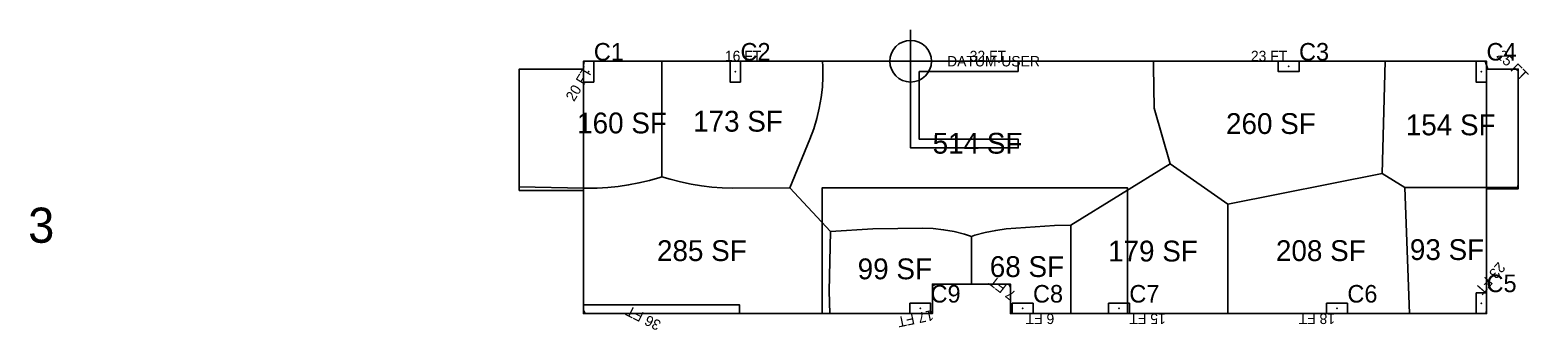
# Model space of a CAD drawing. Header units: metres. Extents: x 6 to 1763, y -17 to 8969.
# Drawn here: x 27 to 1754, y 1903 to 2249 of the extents above; entities that cross this region are included whole.
import ezdxf
from ezdxf.enums import TextEntityAlignment as Align

# ---------------------------------------------------------------- set-up
doc = ezdxf.new("R2010")
doc.units = ezdxf.units.M
for name, color, linetype in [('ADDITIONAL-LOAD', 3, 'Continuous'), ('BOUNDARY', 5, 'Continuous'), ('COL', 6, 'Continuous'), ('COL-LABEL', 2, 'Continuous'), ('FLOOR_5_AREA_LABELS', 3, 'Continuous'), ('FLOOR_5_BOUNDARY', 5, 'Continuous'), ('FLOOR_5_COLUMNS', 7, 'Continuous'), ('FLOOR_5_DATUM', 4, 'Continuous'), ('FLOOR_5_FASCADE_COLUMNS', 30, 'Continuous'), ('FLOOR_5_FASCADE_WALLS', 4, 'Continuous'), ('FLOOR_5_LARGE_TRIBUTARY', 6, 'Continuous'), ('FLOOR_5_TRIBUTARY_COL_0', 2, 'Continuous'), ('FLOOR_5_TRIBUTARY_COL_1', 2, 'Continuous'), ('FLOOR_5_TRIBUTARY_COL_2', 2, 'Continuous'), ('FLOOR_5_TRIBUTARY_COL_3', 2, 'Continuous'), ('FLOOR_5_TRIBUTARY_COL_4', 2, 'Continuous'), ('FLOOR_5_TRIBUTARY_COL_5', 2, 'Continuous'), ('FLOOR_5_TRIBUTARY_COL_6', 2, 'Continuous'), ('FLOOR_5_TRIBUTARY_COL_7', 2, 'Continuous'), ('FLOOR_5_TRIBUTARY_COL_8', 2, 'Continuous'), ('FLOOR_5_WALL_TRIBUTARY_4', 1, 'Continuous'), ('FLOOR_5_WALL_TRIBUTARY_5', 1, 'Continuous'), ('STORY', 1, 'Continuous'), ('WALL', 4, 'Continuous')]:
    doc.layers.add(name, color=color, linetype=linetype)

msp = doc.modelspace()

# ---------------------------------------------------------------- linework, layer by layer
at = {"layer": 'ADDITIONAL-LOAD'}
for points in [[(590.8, 2203.8), (664.8, 2203.8), (664.8, 2063.8), (590.8, 2063.8)], [(1705.3, 2065.8), (1741.8, 2065.8), (1741.8, 2203.8), (1705.3, 2203.8)], [(939.8, 2066.8), (1291.8, 2066.8), (1291.8, 1921.8), (1156.8, 1921.8), (1156.8, 1955.8), (1066.9, 1955.8), (1066.9, 1921.8), (939.8, 1921.8)]]:
    msp.add_lwpolyline(points, close=True, dxfattribs=at)
at = {"layer": 'BOUNDARY'}
msp.add_lwpolyline([(664.8, 2212.8), (1531.5, 2212.8), (1705.3, 2212.8), (1705.3, 2073.6), (1705.3, 1921.8), (1291.8, 1921.8), (1291.8, 2066.8), (939.8, 2066.8), (939.8, 1921.8), (664.8, 1921.8)], close=True, dxfattribs=at)
at = {"layer": 'COL'}
for points in [[(664.8, 2212.8), (676.8, 2212.8), (676.8, 2188.8), (664.8, 2188.8)], [(833.8, 2212.8), (845.8, 2212.8), (845.8, 2188.8), (833.8, 2188.8)], [(1465.3, 2212.8), (1489.3, 2212.8), (1489.3, 2200.8), (1465.3, 2200.8)], [(1693.3, 2212.8), (1705.3, 2212.8), (1705.3, 2188.8), (1693.3, 2188.8)], [(1693.3, 1945.8), (1705.3, 1945.8), (1705.3, 1921.8), (1693.3, 1921.8)], [(1040.8, 1933.8), (1064.8, 1933.8), (1064.8, 1921.8), (1040.8, 1921.8)], [(1158.8, 1933.8), (1182.8, 1933.8), (1182.8, 1921.8), (1158.8, 1921.8)], [(1269.8, 1933.8), (1293.8, 1933.8), (1293.8, 1921.8), (1269.8, 1921.8)], [(1521, 1933.8), (1545, 1933.8), (1545, 1921.8), (1521, 1921.8)]]:
    msp.add_lwpolyline(points, close=True, dxfattribs=at)
at = {"layer": 'FLOOR_5_BOUNDARY'}
for points in [[(1156.8, 1921.8), (1156.8, 1955.8), (1066.9, 1955.8), (1066.9, 1921.8), (939.8, 1921.8), (939.8, 1921.8), (664.8, 1921.8), (664.8, 2212.8), (1531.5, 2212.8), (1705.3, 2212.8), (1705.3, 2203.8), (1741.8, 2203.8), (1741.8, 2065.8), (1705.3, 2065.8), (1705.3, 1921.8), (1291.8, 1921.8), (1291.8, 1921.8), (1291.8, 1921.8), (1156.8, 1921.8)], [(664.8, 2063.8), (590.8, 2063.8), (590.8, 2203.8), (664.8, 2203.8), (664.8, 2063.8)], [(939.8, 2066.8), (939.8, 2066.8), (1291.8, 2066.8), (939.8, 2066.8)]]:
    msp.add_lwpolyline(points, close=True, dxfattribs=at)
at = {"layer": 'FLOOR_5_COLUMNS'}
for p in [(670.8, 2200.8), (839.8, 2200.8), (1477.3, 2206.8), (1699.3, 2200.8), (1052.8, 1927.8), (1170.8, 1927.8), (1281.8, 1927.8), (1533, 1927.8), (1699.3, 1933.8)]:
    msp.add_point(p, dxfattribs=at)
at = {"layer": 'FLOOR_5_DATUM'}
for p, q in [((1041.8, 2176.8), (1041.8, 2248.8)), ((1005.8, 2212.8), (1077.8, 2212.8))]:
    msp.add_line(p, q, dxfattribs=at)
msp.add_circle((1041.8, 2212.8), 24, dxfattribs=at)
at = {"layer": 'FLOOR_5_FASCADE_COLUMNS'}
for points in [[(664.8, 2063.8), (664.8, 2069.8), (664.8, 2075.8), (664.8, 2081.8), (664.8, 2087.8), (664.8, 2093.8), (664.8, 2099.8), (664.8, 2105.8), (664.8, 2111.8), (664.8, 2117.8), (664.8, 2123.8), (664.8, 2129.8), (664.8, 2135.8), (664.8, 2141.8), (664.8, 2147.8), (664.8, 2153.8), (664.8, 2159.8), (664.8, 2165.8), (664.8, 2171.8), (664.8, 2177.8), (664.8, 2183.8), (664.8, 2189.8), (664.8, 2195.8), (664.8, 2201.8), (664.8, 2207.8), (665.8, 2212.8), (671.8, 2212.8), (677.8, 2212.8), (683.8, 2212.8), (689.8, 2212.8), (695.8, 2212.8), (701.8, 2212.8), (707.8, 2212.8), (713.8, 2212.8), (719.8, 2212.8), (725.8, 2212.8), (731.8, 2212.8), (737.8, 2212.8), (743.8, 2212.8), (749.8, 2212.8), (755.8, 2212.8)], [(755.8, 2212.8), (761.8, 2212.8), (767.8, 2212.8), (773.8, 2212.8), (779.8, 2212.8), (785.8, 2212.8), (791.8, 2212.8), (797.8, 2212.8), (803.8, 2212.8), (809.8, 2212.8), (815.8, 2212.8), (821.8, 2212.8), (827.8, 2212.8), (833.8, 2212.8), (839.8, 2212.8), (845.8, 2212.8), (851.8, 2212.8), (857.8, 2212.8), (863.8, 2212.8), (869.8, 2212.8), (875.8, 2212.8), (881.8, 2212.8), (887.8, 2212.8), (893.8, 2212.8), (899.8, 2212.8), (905.8, 2212.8), (911.8, 2212.8), (917.8, 2212.8), (923.8, 2212.8), (929.8, 2212.8), (935.8, 2212.8), (941.8, 2212.8)], [(1319.8, 2212.8), (1325.8, 2212.8), (1331.8, 2212.8), (1337.8, 2212.8), (1343.8, 2212.8), (1349.8, 2212.8), (1355.8, 2212.8), (1361.8, 2212.8), (1367.8, 2212.8), (1373.8, 2212.8), (1379.8, 2212.8), (1385.8, 2212.8), (1391.8, 2212.8), (1397.8, 2212.8), (1403.8, 2212.8), (1409.8, 2212.8), (1415.8, 2212.8), (1421.8, 2212.8), (1427.8, 2212.8), (1433.8, 2212.8), (1439.8, 2212.8), (1445.8, 2212.8), (1451.8, 2212.8), (1457.8, 2212.8), (1463.8, 2212.8), (1469.8, 2212.8), (1475.8, 2212.8), (1481.8, 2212.8), (1487.8, 2212.8), (1493.8, 2212.8), (1499.8, 2212.8), (1505.8, 2212.8), (1511.8, 2212.8), (1517.8, 2212.8), (1523.8, 2212.8), (1529.8, 2212.8), (1535.8, 2212.8), (1541.8, 2212.8), (1547.8, 2212.8), (1553.8, 2212.8), (1559.8, 2212.8), (1565.8, 2212.8), (1571.8, 2212.8), (1577.8, 2212.8), (1583.8, 2212.8), (1589.8, 2212.8)], [(1589.8, 2212.8), (1595.8, 2212.8), (1601.8, 2212.8), (1607.8, 2212.8), (1613.8, 2212.8), (1619.8, 2212.8), (1625.8, 2212.8), (1631.8, 2212.8), (1637.8, 2212.8), (1643.8, 2212.8), (1649.8, 2212.8), (1655.8, 2212.8), (1661.8, 2212.8), (1667.8, 2212.8), (1673.8, 2212.8), (1679.8, 2212.8), (1685.8, 2212.8), (1691.8, 2212.8), (1697.8, 2212.8), (1703.8, 2212.8), (1705.3, 2208.3), (1706.8, 2203.8), (1712.8, 2203.8), (1718.8, 2203.8), (1724.8, 2203.8), (1730.8, 2203.8), (1736.8, 2203.8), (1741.8, 2202.8), (1741.8, 2196.8), (1741.8, 2190.8), (1741.8, 2184.8), (1741.8, 2178.8), (1741.8, 2172.8), (1741.8, 2166.8), (1741.8, 2160.8), (1741.8, 2154.8), (1741.8, 2148.8), (1741.8, 2142.8), (1741.8, 2136.8), (1741.8, 2130.8), (1741.8, 2124.8), (1741.8, 2118.8), (1741.8, 2112.8), (1741.8, 2106.8), (1741.8, 2100.8), (1741.8, 2094.8), (1741.8, 2088.8), (1741.8, 2082.8), (1741.8, 2076.8), (1741.8, 2070.8), (1740.8, 2065.8)], [(1740.8, 2065.8), (1734.8, 2065.8), (1728.8, 2065.8), (1722.8, 2065.8), (1716.8, 2065.8), (1710.8, 2065.8), (1705.3, 2065.3), (1705.3, 2059.3), (1705.3, 2053.3), (1705.3, 2047.3), (1705.3, 2041.3), (1705.3, 2035.3), (1705.3, 2029.3), (1705.3, 2023.3), (1705.3, 2017.3), (1705.3, 2011.3), (1705.3, 2005.3), (1705.3, 1999.3), (1705.3, 1993.3), (1705.3, 1987.3), (1705.3, 1981.3), (1705.3, 1975.3), (1705.3, 1969.3), (1705.3, 1963.3), (1705.3, 1957.3), (1705.3, 1951.3), (1705.3, 1945.3), (1705.3, 1939.3), (1705.3, 1933.3), (1705.3, 1927.3), (1704.8, 1921.8), (1698.8, 1921.8), (1692.8, 1921.8), (1686.8, 1921.8), (1680.8, 1921.8), (1674.8, 1921.8), (1668.8, 1921.8), (1662.8, 1921.8), (1656.8, 1921.8), (1650.8, 1921.8), (1644.8, 1921.8), (1638.8, 1921.8), (1632.8, 1921.8), (1626.8, 1921.8), (1620.8, 1921.8), (1614.8, 1921.8)], [(1112.8, 1955.8), (1106.8, 1955.8), (1100.8, 1955.8), (1094.8, 1955.8), (1088.8, 1955.8), (1082.8, 1955.8), (1076.8, 1955.8), (1070.8, 1955.8), (1066.9, 1953.8), (1066.9, 1947.8), (1066.9, 1941.8), (1066.9, 1935.8), (1066.9, 1929.8), (1066.9, 1923.8), (1062.8, 1921.8), (1056.8, 1921.8), (1050.8, 1921.8), (1044.8, 1921.8), (1038.8, 1921.8), (1032.8, 1921.8), (1026.8, 1921.8), (1020.8, 1921.8), (1014.8, 1921.8), (1008.8, 1921.8), (1002.8, 1921.8), (996.8, 1921.8), (990.8, 1921.8), (984.8, 1921.8), (978.8, 1921.8), (972.8, 1921.8), (966.8, 1921.8), (960.8, 1921.8), (954.8, 1921.8), (948.8, 1921.8)], [(1156.8, 1921.8), (1156.8, 1927.8), (1156.8, 1933.8), (1156.8, 1939.8), (1156.8, 1945.8), (1156.8, 1951.8), (1154.8, 1955.8), (1148.8, 1955.8), (1142.8, 1955.8), (1136.8, 1955.8), (1130.8, 1955.8), (1124.8, 1955.8), (1118.8, 1955.8), (1112.8, 1955.8)], [(1224.8, 1921.8), (1218.8, 1921.8), (1212.8, 1921.8), (1206.8, 1921.8), (1200.8, 1921.8), (1194.8, 1921.8), (1188.8, 1921.8), (1182.8, 1921.8), (1176.8, 1921.8), (1170.8, 1921.8), (1164.8, 1921.8), (1158.8, 1921.8), (1156.8, 1921.8)], [(1404.8, 1921.8), (1398.8, 1921.8), (1392.8, 1921.8), (1386.8, 1921.8), (1380.8, 1921.8), (1374.8, 1921.8), (1368.8, 1921.8), (1362.8, 1921.8), (1356.8, 1921.8), (1350.8, 1921.8), (1344.8, 1921.8), (1338.8, 1921.8), (1332.8, 1921.8), (1326.8, 1921.8), (1320.8, 1921.8), (1314.8, 1921.8), (1308.8, 1921.8), (1302.8, 1921.8), (1296.8, 1921.8), (1290.8, 1921.8), (1284.8, 1921.8), (1278.8, 1921.8), (1272.8, 1921.8), (1266.8, 1921.8), (1260.8, 1921.8), (1254.8, 1921.8), (1248.8, 1921.8), (1242.8, 1921.8), (1236.8, 1921.8), (1230.8, 1921.8), (1224.8, 1921.8)], [(1614.8, 1921.8), (1608.8, 1921.8), (1602.8, 1921.8), (1596.8, 1921.8), (1590.8, 1921.8), (1584.8, 1921.8), (1578.8, 1921.8), (1572.8, 1921.8), (1566.8, 1921.8), (1560.8, 1921.8), (1554.8, 1921.8), (1548.8, 1921.8), (1542.8, 1921.8), (1536.8, 1921.8), (1530.8, 1921.8), (1524.8, 1921.8), (1518.8, 1921.8), (1512.8, 1921.8), (1506.8, 1921.8), (1500.8, 1921.8), (1494.8, 1921.8), (1488.8, 1921.8), (1482.8, 1921.8), (1476.8, 1921.8), (1470.8, 1921.8), (1464.8, 1921.8), (1458.8, 1921.8), (1452.8, 1921.8), (1446.8, 1921.8), (1440.8, 1921.8), (1434.8, 1921.8), (1428.8, 1921.8), (1422.8, 1921.8), (1416.8, 1921.8), (1410.8, 1921.8), (1404.8, 1921.8)]]:
    msp.add_lwpolyline(points, dxfattribs=at)
at = {"layer": 'FLOOR_5_FASCADE_WALLS'}
for points in [[(941.8, 2212.8), (947.8, 2212.8), (953.8, 2212.8), (959.8, 2212.8), (965.8, 2212.8), (971.8, 2212.8), (977.8, 2212.8), (983.8, 2212.8), (989.8, 2212.8), (995.8, 2212.8), (1001.8, 2212.8), (1007.8, 2212.8), (1013.8, 2212.8), (1019.8, 2212.8), (1025.8, 2212.8), (1031.8, 2212.8), (1037.8, 2212.8), (1043.8, 2212.8), (1049.8, 2212.8), (1055.8, 2212.8), (1061.8, 2212.8), (1067.8, 2212.8), (1073.8, 2212.8), (1079.8, 2212.8), (1085.8, 2212.8), (1091.8, 2212.8), (1097.8, 2212.8), (1103.8, 2212.8), (1109.8, 2212.8), (1115.8, 2212.8), (1121.8, 2212.8), (1127.8, 2212.8), (1133.8, 2212.8), (1139.8, 2212.8), (1145.8, 2212.8), (1151.8, 2212.8), (1157.8, 2212.8), (1163.8, 2212.8), (1169.8, 2212.8), (1175.8, 2212.8), (1181.8, 2212.8), (1187.8, 2212.8), (1193.8, 2212.8), (1199.8, 2212.8), (1205.8, 2212.8), (1211.8, 2212.8), (1217.8, 2212.8), (1223.8, 2212.8), (1229.8, 2212.8), (1235.8, 2212.8), (1241.8, 2212.8), (1247.8, 2212.8), (1253.8, 2212.8), (1259.8, 2212.8), (1265.8, 2212.8), (1271.8, 2212.8), (1277.8, 2212.8), (1283.8, 2212.8), (1289.8, 2212.8), (1295.8, 2212.8), (1301.8, 2212.8), (1307.8, 2212.8), (1313.8, 2212.8), (1319.8, 2212.8)], [(948.8, 1921.8), (942.8, 1921.8), (936.8, 1921.8), (930.8, 1921.8), (924.8, 1921.8), (918.8, 1921.8), (912.8, 1921.8), (906.8, 1921.8), (900.8, 1921.8), (894.8, 1921.8), (888.8, 1921.8), (882.8, 1921.8), (876.8, 1921.8), (870.8, 1921.8), (864.8, 1921.8), (858.8, 1921.8), (852.8, 1921.8), (846.8, 1921.8), (840.8, 1921.8), (834.8, 1921.8), (828.8, 1921.8), (822.8, 1921.8), (816.8, 1921.8), (810.8, 1921.8), (804.8, 1921.8), (798.8, 1921.8), (792.8, 1921.8), (786.8, 1921.8), (780.8, 1921.8), (774.8, 1921.8), (768.8, 1921.8), (762.8, 1921.8), (756.8, 1921.8), (750.8, 1921.8), (744.8, 1921.8), (738.8, 1921.8), (732.8, 1921.8), (726.8, 1921.8), (720.8, 1921.8), (714.8, 1921.8), (708.8, 1921.8), (702.8, 1921.8), (696.8, 1921.8), (690.8, 1921.8), (684.8, 1921.8), (678.8, 1921.8), (672.8, 1921.8), (666.8, 1921.8), (664.8, 1925.8), (664.8, 1931.8), (664.8, 1937.8), (664.8, 1943.8), (664.8, 1949.8), (664.8, 1955.8), (664.8, 1961.8), (664.8, 1967.8), (664.8, 1973.8), (664.8, 1979.8), (664.8, 1985.8), (664.8, 1991.8), (664.8, 1997.8), (664.8, 2003.8), (664.8, 2009.8), (664.8, 2015.8), (664.8, 2021.8), (664.8, 2027.8), (664.8, 2033.8), (664.8, 2039.8), (664.8, 2045.8), (664.8, 2051.8), (664.8, 2057.8), (664.8, 2063.8)]]:
    msp.add_lwpolyline(points, dxfattribs=at)
at = {"layer": 'FLOOR_5_LARGE_TRIBUTARY'}
for points in [[(755.3, 2079.6), (752.8, 2078.8), (740.8, 2075.4), (728.8, 2072.5), (716.8, 2070.2), (704.8, 2068.4), (692.8, 2067.2), (680.8, 2066.5), (669.8, 2066.3), (664.8, 2066.4), (664.8, 2212.8), (755.3, 2212.8), (755.3, 2079.6)], [(940.8, 2206.8), (940.8, 2194.8), (940.1, 2182.8), (938.6, 2170.8), (936.5, 2158.8), (933.7, 2146.8), (930.1, 2134.8), (925.8, 2122.8), (902.6, 2067), (836.8, 2066.3), (824.8, 2066.7), (812.8, 2067.6), (800.8, 2069.1), (788.8, 2071.1), (776.8, 2073.6), (764.8, 2076.7), (755.3, 2079.6), (755.3, 2212.8), (940.4, 2212.8), (940.8, 2206.8)], [(998.1, 2019.5), (949.4, 2016.6), (902.6, 2067), (925.8, 2122.8), (930.1, 2134.8), (933.7, 2146.8), (936.5, 2158.8), (938.6, 2170.8), (940.1, 2182.8), (940.8, 2194.8), (940.8, 2206.8), (940.4, 2212.8), (1047.8, 2212.8), (1059.8, 2212.8), (1071.8, 2212.8), (1083.8, 2212.8), (1095.8, 2212.8), (1107.8, 2212.8), (1119.8, 2212.8), (1131.8, 2212.8), (1143.8, 2212.8), (1155.8, 2212.8), (1163.8, 2212.8), (1321.6, 2212.8), (1321.5, 2206.8), (1322.4, 2158.8), (1341, 2094.3), (1226.3, 2023.9), (1207.5, 2023.4), (1151.8, 2019.5), (1139.8, 2017.8), (1127.8, 2015.4), (1115.8, 2012.3), (1111.8, 2010.9), (1103.8, 2013.4), (1091.8, 2016.3), (1079.8, 2018.5), (1067.8, 2019.8), (1055.8, 2020.4), (998.1, 2019.5)], [(1585, 2083.3), (1407.4, 2047.8), (1341, 2094.3), (1322.4, 2158.8), (1321.5, 2206.8), (1321.6, 2212.8), (1531.5, 2212.8), (1588.5, 2212.8), (1585, 2083.3)], [(1611.2, 2067.3), (1585, 2083.3), (1588.5, 2212.8), (1705.3, 2212.8), (1705.3, 2203.8), (1741.8, 2203.8), (1741.8, 2067.3), (1611.2, 2067.3)], [(1226.3, 2023.9), (1341, 2094.3), (1407.4, 2047.8), (1407.4, 1921.8), (1291.8, 1921.8), (1291.8, 1921.8), (1291.8, 1921.8), (1226.3, 1921.8), (1226.3, 2023.9)], [(664.8, 2066.4), (669.8, 2066.3), (680.8, 2066.5), (692.8, 2067.2), (704.8, 2068.4), (716.8, 2070.2), (728.8, 2072.5), (740.8, 2075.4), (752.8, 2078.8), (755.3, 2079.6), (764.8, 2076.7), (776.8, 2073.6), (788.8, 2071.1), (800.8, 2069.1), (812.8, 2067.6), (824.8, 2066.7), (836.8, 2066.3), (902.6, 2067), (949.4, 2016.6), (948.1, 1947.7), (948.9, 1921.8), (939.8, 1921.8), (939.8, 1921.8), (838.8, 1921.8), (826.8, 1921.8), (814.8, 1921.8), (802.8, 1921.8), (790.8, 1921.8), (778.8, 1921.8), (766.8, 1921.8), (754.8, 1921.8), (742.8, 1921.8), (730.8, 1921.8), (718.8, 1921.8), (706.8, 1921.8), (694.8, 1921.8), (682.8, 1921.8), (670.8, 1921.8), (664.8, 1921.8), (664.8, 1926.8), (664.8, 2066.4)], [(1407.4, 2047.8), (1585, 2083.3), (1611.2, 2067.3), (1616.4, 1921.8), (1407.4, 1921.8), (1407.4, 2047.8)], [(664.8, 2063.8), (590.8, 2063.8), (590.8, 2068.1), (664.8, 2066.4), (664.8, 2063.8)], [(1611.2, 2067.3), (1741.8, 2067.3), (1741.8, 2065.8), (1705.3, 2065.8), (1705.3, 1921.8), (1616.4, 1921.8), (1611.2, 2067.3)], [(1111.8, 2010.9), (1115.8, 2012.3), (1127.8, 2015.4), (1139.8, 2017.8), (1151.8, 2019.5), (1207.5, 2023.4), (1226.3, 2023.9), (1226.3, 1921.8), (1156.8, 1921.8), (1156.8, 1955.8), (1111.8, 1955.8), (1111.8, 2010.9)], [(948.1, 1947.7), (949.4, 2016.6), (998.1, 2019.5), (1055.8, 2020.4), (1067.8, 2019.8), (1079.8, 2018.5), (1091.8, 2016.3), (1103.8, 2013.4), (1111.8, 2010.9), (1111.8, 1955.8), (1066.9, 1955.8), (1066.9, 1921.8), (948.9, 1921.8), (948.1, 1947.7)]]:
    msp.add_lwpolyline(points, close=True, dxfattribs=at)
at = {"layer": 'FLOOR_5_TRIBUTARY_COL_0'}
msp.add_lwpolyline([(755.3, 2079.6), (752.8, 2078.8), (740.8, 2075.4), (728.8, 2072.5), (716.8, 2070.2), (704.8, 2068.4), (692.8, 2067.2), (680.8, 2066.5), (669.8, 2066.3), (664.8, 2066.4), (664.8, 2212.8), (755.3, 2212.8), (755.3, 2079.6)], close=True, dxfattribs=at)
at = {"layer": 'FLOOR_5_TRIBUTARY_COL_1'}
msp.add_lwpolyline([(940.8, 2206.8), (940.8, 2194.8), (940.1, 2182.8), (938.6, 2170.8), (936.5, 2158.8), (933.7, 2146.8), (930.1, 2134.8), (925.8, 2122.8), (902.6, 2067), (836.8, 2066.3), (824.8, 2066.7), (812.8, 2067.6), (800.8, 2069.1), (788.8, 2071.1), (776.8, 2073.6), (764.8, 2076.7), (755.3, 2079.6), (755.3, 2212.8), (940.4, 2212.8), (940.8, 2206.8)], close=True, dxfattribs=at)
at = {"layer": 'FLOOR_5_TRIBUTARY_COL_2'}
msp.add_lwpolyline([(948.1, 1947.7), (949.4, 2016.6), (998.1, 2019.5), (1055.8, 2020.4), (1067.8, 2019.8), (1079.8, 2018.5), (1091.8, 2016.3), (1103.8, 2013.4), (1111.8, 2010.9), (1111.8, 1955.8), (1066.9, 1955.8), (1066.9, 1921.8), (948.9, 1921.8), (948.1, 1947.7)], close=True, dxfattribs=at)
at = {"layer": 'FLOOR_5_TRIBUTARY_COL_3'}
msp.add_lwpolyline([(1111.8, 2010.9), (1115.8, 2012.3), (1127.8, 2015.4), (1139.8, 2017.8), (1151.8, 2019.5), (1207.5, 2023.4), (1226.3, 2023.9), (1226.3, 1921.8), (1156.8, 1921.8), (1156.8, 1955.8), (1111.8, 1955.8), (1111.8, 2010.9)], close=True, dxfattribs=at)
at = {"layer": 'FLOOR_5_TRIBUTARY_COL_4'}
msp.add_lwpolyline([(1226.3, 2023.9), (1341, 2094.3), (1407.4, 2047.8), (1407.4, 1921.8), (1291.8, 1921.8), (1291.8, 1921.8), (1291.8, 1921.8), (1226.3, 1921.8), (1226.3, 2023.9)], close=True, dxfattribs=at)
at = {"layer": 'FLOOR_5_TRIBUTARY_COL_5'}
msp.add_lwpolyline([(1407.4, 2047.8), (1585, 2083.3), (1611.2, 2067.3), (1616.4, 1921.8), (1407.4, 1921.8), (1407.4, 2047.8)], close=True, dxfattribs=at)
at = {"layer": 'FLOOR_5_TRIBUTARY_COL_6'}
msp.add_lwpolyline([(1611.2, 2067.3), (1741.8, 2067.3), (1741.8, 2065.8), (1705.3, 2065.8), (1705.3, 1921.8), (1616.4, 1921.8), (1611.2, 2067.3)], close=True, dxfattribs=at)
at = {"layer": 'FLOOR_5_TRIBUTARY_COL_7'}
msp.add_lwpolyline([(1585, 2083.3), (1407.4, 2047.8), (1341, 2094.3), (1322.4, 2158.8), (1321.5, 2206.8), (1321.6, 2212.8), (1531.5, 2212.8), (1588.5, 2212.8), (1585, 2083.3)], close=True, dxfattribs=at)
at = {"layer": 'FLOOR_5_TRIBUTARY_COL_8'}
msp.add_lwpolyline([(1611.2, 2067.3), (1585, 2083.3), (1588.5, 2212.8), (1705.3, 2212.8), (1705.3, 2203.8), (1741.8, 2203.8), (1741.8, 2067.3), (1611.2, 2067.3)], close=True, dxfattribs=at)
at = {"layer": 'FLOOR_5_WALL_TRIBUTARY_4'}
msp.add_lwpolyline([(998.1, 2019.5), (949.4, 2016.6), (902.6, 2067), (925.8, 2122.8), (930.1, 2134.8), (933.7, 2146.8), (936.5, 2158.8), (938.6, 2170.8), (940.1, 2182.8), (940.8, 2194.8), (940.8, 2206.8), (940.4, 2212.8), (1047.8, 2212.8), (1059.8, 2212.8), (1071.8, 2212.8), (1083.8, 2212.8), (1095.8, 2212.8), (1107.8, 2212.8), (1119.8, 2212.8), (1131.8, 2212.8), (1143.8, 2212.8), (1155.8, 2212.8), (1163.8, 2212.8), (1321.6, 2212.8), (1321.5, 2206.8), (1322.4, 2158.8), (1341, 2094.3), (1226.3, 2023.9), (1207.5, 2023.4), (1151.8, 2019.5), (1139.8, 2017.8), (1127.8, 2015.4), (1115.8, 2012.3), (1111.8, 2010.9), (1103.8, 2013.4), (1091.8, 2016.3), (1079.8, 2018.5), (1067.8, 2019.8), (1055.8, 2020.4), (998.1, 2019.5)], close=True, dxfattribs=at)
at = {"layer": 'FLOOR_5_WALL_TRIBUTARY_5'}
for points in [[(664.8, 2066.4), (669.8, 2066.3), (680.8, 2066.5), (692.8, 2067.2), (704.8, 2068.4), (716.8, 2070.2), (728.8, 2072.5), (740.8, 2075.4), (752.8, 2078.8), (755.3, 2079.6), (764.8, 2076.7), (776.8, 2073.6), (788.8, 2071.1), (800.8, 2069.1), (812.8, 2067.6), (824.8, 2066.7), (836.8, 2066.3), (902.6, 2067), (949.4, 2016.6), (948.1, 1947.7), (948.9, 1921.8), (939.8, 1921.8), (939.8, 1921.8), (838.8, 1921.8), (826.8, 1921.8), (814.8, 1921.8), (802.8, 1921.8), (790.8, 1921.8), (778.8, 1921.8), (766.8, 1921.8), (754.8, 1921.8), (742.8, 1921.8), (730.8, 1921.8), (718.8, 1921.8), (706.8, 1921.8), (694.8, 1921.8), (682.8, 1921.8), (670.8, 1921.8), (664.8, 1921.8), (664.8, 1926.8), (664.8, 2066.4)], [(664.8, 2063.8), (590.8, 2063.8), (590.8, 2068.1), (664.8, 2066.4), (664.8, 2063.8)]]:
    msp.add_lwpolyline(points, close=True, dxfattribs=at)
at = {"layer": 'WALL'}
for points in [[(1165.8, 2200.8), (1165.8, 2200.8), (1051.8, 2200.8), (1051.8, 2122.8), (1165.8, 2122.8), (1165.8, 2112.8), (1041.8, 2112.8), (1041.8, 2212.8), (1165.8, 2212.8)], [(664.8, 1921.8), (844.8, 1921.8), (844.8, 1931.8), (664.8, 1931.8)]]:
    msp.add_lwpolyline(points, close=True, dxfattribs=at)

# ---------------------------------------------------------------- texts
at = {"layer": 'COL-LABEL', "char_height": 20.25, "attachment_point": 1}
for s, insert in [('C1', (676.8, 2233.8)), ('C2', (845.8, 2233.8)), ('C3', (1489.3, 2233.8)), ('C4', (1705.3, 2233.8)), ('C9', (1064.8, 1954.8)), ('C8', (1182.8, 1954.8)), ('C7', (1293.8, 1954.8)), ('C6', (1545, 1954.8)), ('C5', (1705.3, 1966.8))]:
    msp.add_mtext(s, dxfattribs=dict(at, insert=insert))
at = {"layer": 'FLOOR_5_AREA_LABELS'}
for s, p in [('160 SF', (709.3, 2141.6)), ('173 SF', (842.9, 2143.6)), ('260 SF', (1456.9, 2140.9)), ('154 SF', (1664, 2139.4)), ('514 SF', (1118.9, 2118.2)), ('285 SF', (801.3, 1994.4)), ('179 SF', (1321, 1993.9)), ('208 SF', (1514.4, 1994.4)), ('93 SF', (1659.8, 1995.6)), ('68 SF', (1175.8, 1976)), ('99 SF', (1023.6, 1973.4))]:
    msp.add_text(s, height=24, dxfattribs=at).set_placement(p, align=Align.MIDDLE_CENTER)
at = {"layer": 'FLOOR_5_DATUM'}
msp.add_text('DATUM·USER', height=12, dxfattribs=at).set_placement((1083.8, 2206.8))
at = {"layer": 'FLOOR_5_FASCADE_COLUMNS'}
for s, p in [('16 FT', (848.8, 2218.8)), ('23 FT', (1454.8, 2218.8))]:
    msp.add_text(s, height=12, dxfattribs=at).set_placement(p, align=Align.MIDDLE_CENTER)
for s, rotation, p in [('25 FT', -44.231, (1735.3, 2208.1)), ('20 FT', 58.586, (659.7, 2186.5)), ('23 FT', -131.1859, (1709.8, 1962.4)), ('7 FT', 142.3058, (1147.4, 1951.1)), ('17 FT', -168.2875, (1047.5, 1916)), ('6 FT', -180, (1190.8, 1915.8)), ('15 FT', 180, (1314.8, 1915.8)), ('18 FT', -180, (1509.8, 1915.8))]:
    msp.add_text(s, height=12, rotation=rotation, dxfattribs=at).set_placement(p, align=Align.MIDDLE_CENTER)
at = {"layer": 'FLOOR_5_FASCADE_WALLS'}
msp.add_text('32 FT', height=12, dxfattribs=at).set_placement((1130.8, 2218.8), align=Align.MIDDLE_CENTER)
msp.add_text('36 FT', height=12, rotation=153.4349, dxfattribs=at).set_placement((733.9, 1916.5), align=Align.MIDDLE_CENTER)
at = {"layer": 'STORY', "insert": (25.1, 2044), "char_height": 40.5, "attachment_point": 1}
msp.add_mtext('3', dxfattribs=at)

doc.saveas('drawing.dxf')
